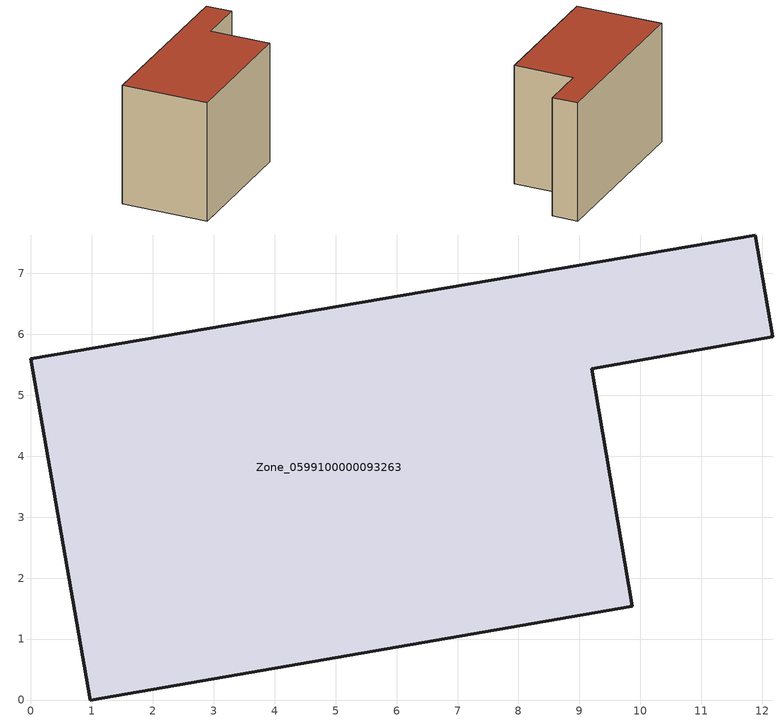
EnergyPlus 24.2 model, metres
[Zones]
Zone_0599100000093263
 floor ground (C_G): 0,5.6 11.88,7.63 12.17,5.96 9.2,5.44 9.87,1.54 0.97,0 z0
 wall outside (C_F): 0.97,0 9.87,1.54 9.2,5.44 12.17,5.96 11.88,7.63 0,5.6 0.97,0 z0:8
 roof outside (C_R): 11.88,7.63 0,5.6 0.97,0 9.87,1.54 9.2,5.44 12.17,5.96 z8
[BUILDING]
Pand.0599100000093263: North Axis=0; Terrain=City; Loads Convergence Tolerance Value=0.04; Temperature Convergence Tolerance Value=0.4; Solar Distribution=FullExterior; Maximum Number of Warmup Days=25; Minimum Number of Warmup Days=1
[Site:Location]
Rotterdam.The.Hague.AP_ZH_NLD Design_Conditions: Latitude=51.96; Longitude=4.45; Time Zone=1; Elevation=-4.5
[SITE:GROUNDTEMPERATURE:BUILDINGSURFACE]
18, 18, 18, 18, 18, 18, 18, 18, 18, 18, 18, 18
[MATERIAL] Thermal Absorptance=0.9; Solar Absorptance=0.7; Visible Absorptance=0.7
Name | Roughness | Thickness | Conductivity | Density | Specific Heat
G.TI.1975-1991 | MediumSmooth | 0.15 | 0.288461 | 540 | 1210
F.TI.1975-1991 | Rough | 0.3 | 0.230769 | 1920 | 840
R.TI.1975-1991 | MediumRough | 0.2 | 0.153846 | 1500 | 1000
[CONSTRUCTION]
C_G: G.TI.1975-1991
C_F: F.TI.1975-1991
C_R: R.TI.1975-1991
[ZONE]
Zone_0599100000093263: Type=1; Multiplier=1; Ceiling Height=Autocalculate; Volume=Autocalculate; Floor Area=autocalculate; Part of Total Floor Area=Yes
[ZONEINFILTRATION:DESIGNFLOWRATE]
Infil_Zone_0599100000093263: Zone or ZoneList or Space or SpaceList=Zone_0599100000093263; Schedule=AlwaysOn; Design Flow Rate Calculation Method=Flow/Area; Flow Rate per Floor Area=0.003; Constant Term Coefficient=1; Temperature Term Coefficient=0; Velocity Term Coefficient=0; Velocity Squared Term Coefficient=0
[HVACTEMPLATE:ZONE:IDEALLOADSAIRSYSTEM]
Zone_0599100000093263: Maximum Heating Supply Air Temperature=50; Minimum Cooling Supply Air Temperature=13; Maximum Heating Supply Air Humidity Ratio=0.0156; Minimum Cooling Supply Air Humidity Ratio=0.0077; Heating Limit=NoLimit; Cooling Limit=NoLimit; Dehumidification Control Type=ConstantSensibleHeatRatio; Cooling Sensible Heat Ratio=0.7; Dehumidification Setpoint=60; Humidification Control Type=None; Humidification Setpoint=30; Outdoor Air Method=None; Outdoor Air Flow Rate per Person=0.00944; Outdoor Air Flow Rate per Zone Floor Area=0; Outdoor Air Flow Rate per Zone=0; Demand Controlled Ventilation Type=None; Outdoor Air Economizer Type=NoEconomizer; Heat Recovery Type=None; Sensible Heat Recovery Effectiveness=0.7; Latent Heat Recovery Effectiveness=0.65
[ZONECONTROL:THERMOSTAT]
ThermostatControl_Zone_0599100000093263: Zone or ZoneList=Zone_0599100000093263; Control Type Schedule=DualSetpointControlType; Control 1=Thermostat_Zone_0599100000093263; Temperature Difference Between Cutout And Setpoint=0
[THERMOSTATSETPOINT:DUALSETPOINT]
Thermostat_Zone_0599100000093263: Heating Setpoint Temperature Schedule=HeatingSetpoint_Zone_0599100000093263; Cooling Setpoint Temperature Schedule=CoolingSetpoint_Zone_0599100000093263
[SCHEDULE:COMPACT]
HeatingSetpoint_Zone_0599100000093263: Through: 12/31, For: AllDays, Until: 24:00, 21
CoolingSetpoint_Zone_0599100000093263: Through: 12/31, For: AllDays, Until: 24:00, 24
DualSetpointControlType: Through: 12/31, For: AllDays, Until: 24:00, 4
AlwaysOn: Through: 12/31, For: AllDays, Until: 24:00, 1
